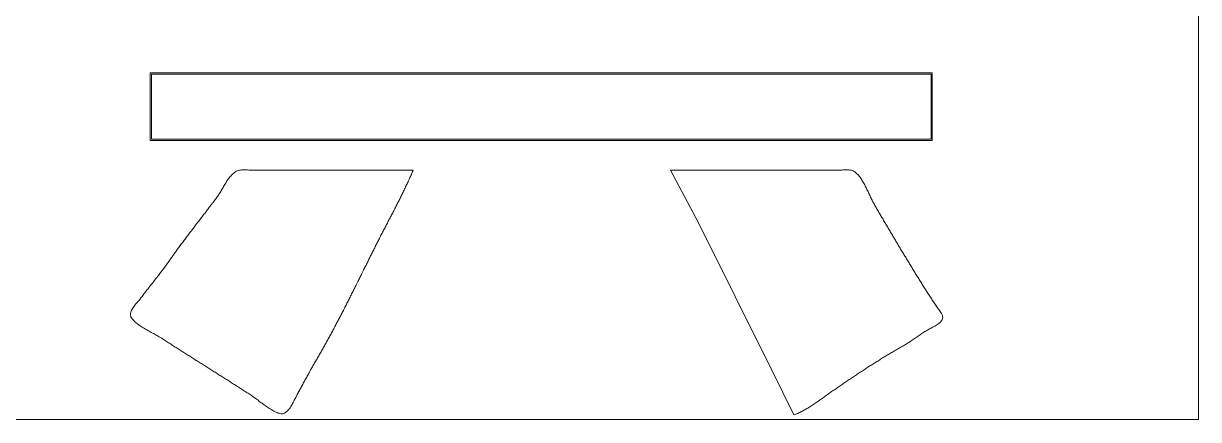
# Model space of a CAD drawing. Header units: inches. Extents: x 5.7 to 37.7, y 3.3 to 21.3.
# Drawn here: x 28.941 to 30.724, y 14.994 to 15.594 of the extents above; entities that cross this region are included whole.
import ezdxf

# ---------------------------------------------------------------- set-up
doc = ezdxf.new("R2010")
doc.units = ezdxf.units.IN
doc.header["$MEASUREMENT"] = 0
doc.layers.add('LASER BLACK', color=7, linetype='Continuous', lineweight=0, true_color=0x000000)

msp = doc.modelspace()

# ---------------------------------------------------------------- linework, layer by layer
at = {"layer": 'LASER BLACK'}
for points in [[(28.6419, 14.9936), (30.7241, 14.9936), (30.7241, 16.7583)], [(29.1329, 15.5194), (29.1329, 15.417), (30.3198, 15.417), (30.3198, 15.5194), (29.1329, 15.5194)], [(29.1347, 15.5176), (29.1347, 15.4187), (30.3181, 15.4187), (30.3181, 15.5176), (29.1347, 15.5176)], [(29.532, 15.3719), (29.3377, 15.3719), (29.2856, 15.3719), (29.2841, 15.3719), (29.2824, 15.372), (29.2807, 15.3721), (29.2789, 15.3722), (29.2771, 15.3722), (29.2753, 15.3723), (29.2735, 15.3723), (29.2717, 15.3722), (29.2699, 15.372), (29.2682, 15.3717), (29.2666, 15.3713), (29.265, 15.3708), (29.2636, 15.3701), (29.2623, 15.3693), (29.261, 15.3684), (29.2598, 15.3674), (29.2585, 15.3663), (29.2574, 15.3652), (29.2562, 15.364), (29.2551, 15.3628), (29.254, 15.3615), (29.253, 15.3602), (29.2519, 15.3588), (29.2509, 15.3574), (29.2499, 15.3559), (29.2489, 15.3545), (29.248, 15.353), (29.247, 15.3515), (29.2461, 15.35), (29.2452, 15.3484), (29.2443, 15.3469), (29.2434, 15.3454), (29.2425, 15.3438), (29.2416, 15.3423), (29.2407, 15.3408), (29.2399, 15.3394), (29.239, 15.3379), (29.2381, 15.3365), (29.2373, 15.3351), (29.2364, 15.3338), (29.2355, 15.3325), (29.2346, 15.3313), (29.2335, 15.3299), (29.2325, 15.3285), (29.2315, 15.3271), (29.2304, 15.3257), (29.2293, 15.3243), (29.2283, 15.3229), (29.2272, 15.3215), (29.2262, 15.3201), (29.2251, 15.3187), (29.2241, 15.3173), (29.223, 15.3159), (29.222, 15.3145), (29.2209, 15.3131), (29.2198, 15.3118), (29.2188, 15.3104), (29.2177, 15.309), (29.2166, 15.3076), (29.2156, 15.3062), (29.2145, 15.3048), (29.2135, 15.3034), (29.2124, 15.302), (29.2113, 15.3006), (29.2103, 15.2993), (29.2092, 15.2979), (29.2081, 15.2965), (29.2071, 15.2951), (29.206, 15.2937), (29.2049, 15.2923), (29.2039, 15.2909), (29.2028, 15.2896), (29.2017, 15.2882), (29.2007, 15.2868), (29.1996, 15.2854), (29.1986, 15.284), (29.1975, 15.2826), (29.1964, 15.2812), (29.1954, 15.2798), (29.1943, 15.2784), (29.1932, 15.2771), (29.1922, 15.2757), (29.1911, 15.2743), (29.1901, 15.2729), (29.189, 15.2715), (29.188, 15.2701), (29.1869, 15.2687), (29.1859, 15.2673), (29.1848, 15.2659), (29.1838, 15.2645), (29.1827, 15.2631), (29.1817, 15.2617), (29.1806, 15.2603), (29.1796, 15.2589), (29.1785, 15.2575), (29.1775, 15.2561), (29.1764, 15.2547), (29.1754, 15.2533), (29.1744, 15.2518), (29.1733, 15.2504), (29.1723, 15.249), (29.1713, 15.2476), (29.1703, 15.2462), (29.1692, 15.2448), (29.1682, 15.2434), (29.1672, 15.2419), (29.1662, 15.2405), (29.1652, 15.2391), (29.1641, 15.2376), (29.1631, 15.2362), (29.1621, 15.2348), (29.1611, 15.2334)], [(29.3878, 15.0887), (29.3887, 15.0902), (29.3896, 15.0917), (29.3904, 15.0933), (29.3913, 15.0948), (29.3922, 15.0963), (29.393, 15.0978), (29.3939, 15.0993), (29.3948, 15.1008), (29.3956, 15.1023), (29.3965, 15.1038), (29.3973, 15.1054), (29.3982, 15.1069), (29.399, 15.1084), (29.3999, 15.1099), (29.4007, 15.1114), (29.4015, 15.113), (29.4024, 15.1145), (29.4032, 15.116), (29.4041, 15.1175), (29.4049, 15.1191), (29.4057, 15.1206), (29.4066, 15.1221), (29.4074, 15.1236), (29.4082, 15.1252), (29.4091, 15.1267), (29.4099, 15.1282), (29.4107, 15.1298), (29.4115, 15.1313), (29.4123, 15.1328), (29.4132, 15.1344), (29.414, 15.1359), (29.4148, 15.1375), (29.4156, 15.139), (29.4164, 15.1405), (29.4172, 15.1421), (29.418, 15.1436), (29.4189, 15.1452), (29.4197, 15.1467), (29.4205, 15.1483), (29.4213, 15.1498), (29.4221, 15.1514), (29.4229, 15.1529), (29.4237, 15.1544), (29.4245, 15.156), (29.4253, 15.1575), (29.4261, 15.1591), (29.4269, 15.1606), (29.4277, 15.1622), (29.4285, 15.1638), (29.4293, 15.1653), (29.4301, 15.1669), (29.4308, 15.1684), (29.4316, 15.17), (29.4324, 15.1715), (29.4332, 15.1731), (29.434, 15.1746), (29.4348, 15.1762), (29.4356, 15.1777), (29.4364, 15.1793), (29.4371, 15.1809), (29.4379, 15.1824), (29.4387, 15.184), (29.4395, 15.1855), (29.4403, 15.1871), (29.4411, 15.1887), (29.4418, 15.1902), (29.4426, 15.1918), (29.4434, 15.1933), (29.4442, 15.1949), (29.445, 15.1965), (29.4457, 15.198), (29.4465, 15.1996), (29.4473, 15.2011), (29.4481, 15.2027), (29.4489, 15.2043), (29.4496, 15.2058), (29.4504, 15.2074), (29.4512, 15.2089), (29.452, 15.2105), (29.4527, 15.2121), (29.4535, 15.2136), (29.4543, 15.2152), (29.4551, 15.2168), (29.4558, 15.2183), (29.4566, 15.2199), (29.4574, 15.2214), (29.4581, 15.223), (29.4589, 15.2246), (29.4597, 15.2261), (29.4605, 15.2277), (29.4612, 15.2293), (29.462, 15.2308), (29.4628, 15.2324), (29.4636, 15.2339), (29.4643, 15.2355), (29.4651, 15.2371), (29.4659, 15.2386), (29.4667, 15.2402), (29.4674, 15.2418), (29.4682, 15.2433), (29.469, 15.2449), (29.4698, 15.2464), (29.4705, 15.248), (29.4713, 15.2496), (29.4721, 15.2511), (29.4729, 15.2527), (29.4737, 15.2542), (29.4744, 15.2558), (29.4752, 15.2573), (29.476, 15.2589), (29.4768, 15.2605), (29.4776, 15.262), (29.4784, 15.2636), (29.4792, 15.2652), (29.48, 15.2667), (29.4807, 15.2683), (29.4815, 15.2698), (29.4824, 15.2714), (29.4832, 15.273), (29.484, 15.2745), (29.4848, 15.2761), (29.4856, 15.2776), (29.4864, 15.2792), (29.4872, 15.2807), (29.488, 15.2823), (29.4888, 15.2839), (29.4896, 15.2854), (29.4904, 15.287), (29.4913, 15.2885), (29.4921, 15.2901), (29.4929, 15.2916), (29.4937, 15.2932), (29.4945, 15.2947), (29.4953, 15.2963), (29.4961, 15.2978), (29.4969, 15.2994), (29.4978, 15.3009), (29.4986, 15.3025), (29.4994, 15.3041), (29.5002, 15.3056), (29.501, 15.3072), (29.5018, 15.3087), (29.5026, 15.3103), (29.5034, 15.3118), (29.5042, 15.3134), (29.505, 15.3149), (29.5058, 15.3165), (29.5066, 15.3181), (29.5074, 15.3196), (29.5082, 15.3212), (29.509, 15.3227), (29.5098, 15.3243), (29.5106, 15.3259), (29.5114, 15.3274), (29.5122, 15.329), (29.513, 15.3306), (29.5138, 15.3321), (29.5145, 15.3337), (29.5153, 15.3353), (29.5161, 15.3369), (29.5168, 15.3384), (29.5176, 15.34), (29.5184, 15.3416), (29.5191, 15.3432), (29.5199, 15.3447), (29.5206, 15.3463), (29.5214, 15.3479), (29.5221, 15.3495), (29.5229, 15.3511), (29.5236, 15.3527), (29.5243, 15.3542), (29.5251, 15.3558), (29.5258, 15.3574), (29.5265, 15.359), (29.5272, 15.3606), (29.5279, 15.3622), (29.5286, 15.3638), (29.5293, 15.3654), (29.53, 15.367), (29.5307, 15.3686), (29.5314, 15.3703), (29.532, 15.3719)], [(30.2013, 15.3698), (30.1998, 15.3706), (30.1983, 15.3712), (30.1967, 15.3716), (30.195, 15.3719), (30.1933, 15.3721), (30.1915, 15.3722), (30.1897, 15.3723), (30.1879, 15.3723), (30.186, 15.3722), (30.1842, 15.3721), (30.1825, 15.372), (30.1808, 15.372), (30.1791, 15.3719), (30.1775, 15.3719), (30.1237, 15.3719), (29.9225, 15.3719)], [(29.9225, 15.3719), (29.9653, 15.292), (30.0765, 15.0682), (30.1099, 15.0005), (30.1114, 15.0011), (30.113, 15.0017), (30.1145, 15.0023), (30.116, 15.0029), (30.1176, 15.0036), (30.1191, 15.0043), (30.1207, 15.0051), (30.1222, 15.0058), (30.1237, 15.0066), (30.1252, 15.0075), (30.1268, 15.0083), (30.1283, 15.0092), (30.1298, 15.0101), (30.1313, 15.011), (30.1328, 15.0119), (30.1343, 15.0129), (30.1358, 15.0138), (30.1373, 15.0148), (30.1388, 15.0158), (30.1403, 15.0168), (30.1417, 15.0178), (30.1432, 15.0188), (30.1447, 15.0198), (30.1461, 15.0209), (30.1476, 15.0219), (30.149, 15.0229), (30.1505, 15.024), (30.1519, 15.025), (30.1534, 15.026), (30.1548, 15.0271), (30.1562, 15.0281), (30.1576, 15.0291), (30.159, 15.0301), (30.1604, 15.0311), (30.1618, 15.0321), (30.1632, 15.0331), (30.1646, 15.0341), (30.1659, 15.035), (30.1673, 15.036), (30.1687, 15.0369)], [(30.2321, 15.3198), (30.2314, 15.321), (30.2307, 15.3223), (30.23, 15.3236), (30.2293, 15.325), (30.2286, 15.3264), (30.2279, 15.3279), (30.2272, 15.3294), (30.2264, 15.331), (30.2257, 15.3326), (30.2249, 15.3342), (30.2241, 15.3359), (30.2233, 15.3375), (30.2225, 15.3392), (30.2217, 15.3409), (30.2209, 15.3426), (30.2201, 15.3443), (30.2192, 15.346), (30.2184, 15.3477), (30.2175, 15.3493), (30.2166, 15.351), (30.2157, 15.3526), (30.2148, 15.3542), (30.2138, 15.3557), (30.2129, 15.3572), (30.2119, 15.3587), (30.2109, 15.3601), (30.2099, 15.3615), (30.2089, 15.3628), (30.2079, 15.364), (30.2068, 15.3652), (30.2057, 15.3663), (30.2046, 15.3673), (30.2035, 15.3682), (30.2024, 15.3691), (30.2013, 15.3698)], [(30.3049, 15.1984), (30.304, 15.1998), (30.3031, 15.2013), (30.3022, 15.2028), (30.3012, 15.2043), (30.3003, 15.2058), (30.2994, 15.2073), (30.2985, 15.2087), (30.2975, 15.2102), (30.2966, 15.2117), (30.2957, 15.2132), (30.2948, 15.2147), (30.2939, 15.2162), (30.293, 15.2177), (30.292, 15.2192), (30.2911, 15.2206), (30.2902, 15.2221), (30.2893, 15.2236), (30.2884, 15.2251), (30.2875, 15.2266), (30.2865, 15.2281), (30.2856, 15.2296), (30.2847, 15.2311), (30.2838, 15.2326), (30.2829, 15.2341), (30.282, 15.2356), (30.2811, 15.2371), (30.2802, 15.2386), (30.2793, 15.2401), (30.2784, 15.2415), (30.2775, 15.243), (30.2766, 15.2445), (30.2757, 15.246), (30.2748, 15.2475), (30.2738, 15.249), (30.2729, 15.2505), (30.272, 15.252), (30.2711, 15.2535), (30.2702, 15.255), (30.2693, 15.2565), (30.2684, 15.258), (30.2675, 15.2595), (30.2667, 15.261), (30.2658, 15.2625), (30.2649, 15.264), (30.264, 15.2655), (30.2631, 15.267), (30.2622, 15.2685), (30.2613, 15.27), (30.2604, 15.2715), (30.2595, 15.2731), (30.2586, 15.2746), (30.2577, 15.2761), (30.2568, 15.2776), (30.2559, 15.2791), (30.255, 15.2806), (30.2541, 15.2821), (30.2533, 15.2836), (30.2524, 15.2851), (30.2515, 15.2866), (30.2506, 15.2881), (30.2497, 15.2896), (30.2488, 15.2911), (30.2479, 15.2926), (30.2471, 15.2941), (30.2462, 15.2956), (30.2453, 15.2972), (30.2444, 15.2987), (30.2435, 15.3002), (30.2426, 15.3017), (30.2417, 15.3032), (30.2409, 15.3047), (30.24, 15.3062), (30.2391, 15.3077), (30.2382, 15.3092), (30.2373, 15.3107), (30.2365, 15.3123), (30.2356, 15.3138), (30.2347, 15.3153), (30.2338, 15.3168), (30.2329, 15.3183), (30.2321, 15.3198)], [(29.1611, 15.2334), (29.1601, 15.2319), (29.1591, 15.2305), (29.1581, 15.2291), (29.1571, 15.2277), (29.156, 15.2262), (29.155, 15.2248), (29.154, 15.2234), (29.1529, 15.222), (29.1519, 15.2206), (29.1508, 15.2192), (29.1497, 15.2178), (29.1487, 15.2164), (29.1476, 15.215), (29.1465, 15.2136), (29.1454, 15.2122), (29.1444, 15.2108), (29.1433, 15.2094), (29.1422, 15.2081), (29.1411, 15.2067), (29.14, 15.2053), (29.1389, 15.2039), (29.1378, 15.2025), (29.1367, 15.2011), (29.1357, 15.1997), (29.1346, 15.1984), (29.1335, 15.197), (29.1324, 15.1956), (29.1313, 15.1942), (29.1302, 15.1928), (29.1291, 15.1914), (29.128, 15.1901), (29.1269, 15.1887), (29.1259, 15.1873), (29.1248, 15.1859), (29.1237, 15.1845), (29.1226, 15.1831), (29.1216, 15.1817), (29.1205, 15.1803), (29.1195, 15.1789), (29.1184, 15.1775), (29.1175, 15.1763), (29.1165, 15.1751), (29.1154, 15.1738), (29.1143, 15.1725), (29.1131, 15.1712), (29.112, 15.1698), (29.1108, 15.1683), (29.1096, 15.1669), (29.1085, 15.1654), (29.1074, 15.1639), (29.1064, 15.1624), (29.1055, 15.1609), (29.1047, 15.1594), (29.104, 15.1579), (29.1035, 15.1563), (29.1031, 15.1548), (29.1029, 15.1533), (29.1028, 15.1523), (29.103, 15.1512), (29.1033, 15.1501), (29.1037, 15.149), (29.1043, 15.1479), (29.105, 15.1468), (29.1059, 15.1457), (29.1068, 15.1446), (29.1079, 15.1435), (29.109, 15.1423), (29.1102, 15.1412), (29.1116, 15.1401), (29.113, 15.139), (29.1144, 15.1379), (29.1159, 15.1368), (29.1175, 15.1357), (29.1191, 15.1346), (29.1208, 15.1335), (29.1225, 15.1325), (29.1242, 15.1314), (29.1259, 15.1304), (29.1277, 15.1294), (29.1294, 15.1284), (29.1311, 15.1274), (29.1328, 15.1265), (29.1345, 15.1255), (29.1362, 15.1246), (29.1378, 15.1238), (29.1394, 15.1229), (29.1409, 15.1221), (29.1424, 15.1213), (29.1438, 15.1205), (29.1451, 15.1198), (29.1463, 15.1191), (29.1475, 15.1185), (29.1485, 15.1179), (29.1495, 15.1173), (29.1503, 15.1168), (29.1518, 15.1158), (29.1532, 15.1149), (29.1547, 15.1139), (29.1562, 15.113), (29.1576, 15.112), (29.1591, 15.1111), (29.1606, 15.1101), (29.162, 15.1092), (29.1635, 15.1082), (29.165, 15.1073), (29.1664, 15.1064), (29.1679, 15.1054), (29.1694, 15.1045), (29.1709, 15.1035), (29.1723, 15.1026), (29.1738, 15.1016), (29.1753, 15.1007), (29.1767, 15.0998), (29.1782, 15.0988), (29.1797, 15.0979), (29.1812, 15.0969), (29.1826, 15.096), (29.1841, 15.0951), (29.1856, 15.0941), (29.1871, 15.0932), (29.1885, 15.0923), (29.19, 15.0913), (29.1915, 15.0904), (29.193, 15.0894), (29.1944, 15.0885), (29.1959, 15.0876), (29.1974, 15.0866), (29.1989, 15.0857), (29.2004, 15.0848), (29.2018, 15.0838), (29.2033, 15.0829), (29.2048, 15.082), (29.2063, 15.081), (29.2078, 15.0801), (29.2092, 15.0792), (29.2107, 15.0783), (29.2122, 15.0773), (29.2137, 15.0764), (29.2151, 15.0755), (29.2166, 15.0745), (29.2181, 15.0736), (29.2196, 15.0727), (29.2211, 15.0717), (29.2225, 15.0708), (29.224, 15.0699), (29.2255, 15.0689), (29.227, 15.068), (29.2285, 15.0671), (29.2299, 15.0661), (29.2314, 15.0652), (29.2329, 15.0643), (29.2344, 15.0633), (29.2358, 15.0624), (29.2373, 15.0615), (29.2388, 15.0605), (29.2403, 15.0596), (29.2418, 15.0587), (29.2432, 15.0577), (29.2447, 15.0568), (29.2462, 15.0559), (29.2477, 15.0549), (29.2491, 15.054), (29.2506, 15.0531), (29.2521, 15.0521), (29.2536, 15.0512), (29.255, 15.0503), (29.2565, 15.0493), (29.258, 15.0484), (29.2595, 15.0474), (29.2609, 15.0465), (29.2624, 15.0456), (29.2639, 15.0446), (29.2654, 15.0437), (29.2668, 15.0427), (29.2683, 15.0418), (29.2698, 15.0408), (29.2712, 15.0399), (29.2727, 15.0389), (29.2742, 15.038), (29.2756, 15.0371), (29.2771, 15.0361), (29.2786, 15.0352), (29.2801, 15.0342), (29.2815, 15.0333), (29.283, 15.0323), (29.2844, 15.0313), (29.2859, 15.0304), (29.2874, 15.0294), (29.2882, 15.0289), (29.2892, 15.0282), (29.2903, 15.0274), (29.2914, 15.0266), (29.2926, 15.0257), (29.2938, 15.0247), (29.2952, 15.0237), (29.2966, 15.0227), (29.298, 15.0216), (29.2995, 15.0204), (29.301, 15.0193), (29.3026, 15.0181), (29.3042, 15.0169), (29.3058, 15.0158), (29.3075, 15.0146), (29.3092, 15.0134), (29.3108, 15.0123), (29.3125, 15.0111), (29.3142, 15.0101), (29.3159, 15.009), (29.3175, 15.008), (29.3192, 15.0071), (29.3208, 15.0062), (29.3224, 15.0054), (29.324, 15.0046), (29.3255, 15.004), (29.327, 15.0034), (29.3284, 15.003), (29.3298, 15.0026), (29.3311, 15.0024), (29.3324, 15.0023), (29.3336, 15.0023), (29.3347, 15.0024), (29.3357, 15.0027), (29.337, 15.0033), (29.3383, 15.004), (29.3395, 15.005), (29.3407, 15.006), (29.3419, 15.0072), (29.343, 15.0086), (29.3441, 15.01), (29.3452, 15.0115), (29.3462, 15.0131), (29.3472, 15.0147), (29.3482, 15.0163), (29.3491, 15.0179), (29.35, 15.0196), (29.3508, 15.0212), (29.3516, 15.0227), (29.3524, 15.0242), (29.3531, 15.0256), (29.3538, 15.027), (29.3544, 15.0281), (29.3552, 15.0297), (29.356, 15.0313), (29.3569, 15.0328), (29.3577, 15.0344), (29.3585, 15.036), (29.3594, 15.0375), (29.3602, 15.0391), (29.361, 15.0406), (29.3619, 15.0422), (29.3627, 15.0438), (29.3636, 15.0453), (29.3644, 15.0469), (29.3653, 15.0485), (29.3661, 15.05), (29.367, 15.0516), (29.3678, 15.0532), (29.3687, 15.0547), (29.3695, 15.0563), (29.3704, 15.0579), (29.3712, 15.0594), (29.3721, 15.061), (29.373, 15.0625), (29.3738, 15.0641), (29.3747, 15.0656), (29.3756, 15.0672), (29.3764, 15.0688), (29.3773, 15.0703), (29.3782, 15.0719), (29.379, 15.0734), (29.3799, 15.0749), (29.3808, 15.0765), (29.3817, 15.078), (29.3825, 15.0796), (29.3834, 15.0811), (29.3843, 15.0826), (29.3852, 15.0842), (29.3861, 15.0857), (29.3869, 15.0872), (29.3878, 15.0887)], [(30.3352, 15.1451), (30.3357, 15.1467), (30.3359, 15.1483), (30.3357, 15.1499), (30.3353, 15.1515), (30.3346, 15.1531), (30.3338, 15.1546), (30.3328, 15.1561), (30.3319, 15.1576), (30.3309, 15.1589), (30.33, 15.1602), (30.329, 15.1616), (30.328, 15.1631), (30.327, 15.1645), (30.326, 15.166), (30.325, 15.1674), (30.324, 15.1689), (30.323, 15.1703), (30.3221, 15.1718), (30.3211, 15.1732), (30.3201, 15.1747), (30.3192, 15.1762), (30.3182, 15.1776), (30.3172, 15.1791), (30.3163, 15.1806), (30.3153, 15.1821), (30.3144, 15.1835), (30.3134, 15.185), (30.3125, 15.1865), (30.3115, 15.188), (30.3106, 15.1894), (30.3096, 15.1909), (30.3087, 15.1924), (30.3077, 15.1939), (30.3068, 15.1954), (30.3059, 15.1969), (30.3049, 15.1984)], [(30.2715, 15.1028), (30.2731, 15.1037), (30.2746, 15.1046), (30.2762, 15.1055), (30.2777, 15.1064), (30.2792, 15.1073), (30.2807, 15.1083), (30.2822, 15.1092), (30.2837, 15.1102), (30.2852, 15.1111), (30.2867, 15.1121), (30.2881, 15.1131), (30.2896, 15.1141), (30.2911, 15.1151), (30.2926, 15.116), (30.2941, 15.117), (30.2955, 15.118), (30.297, 15.119), (30.2985, 15.12), (30.3, 15.121), (30.3014, 15.122), (30.3029, 15.123), (30.3044, 15.1239), (30.3059, 15.1249), (30.3074, 15.1259), (30.3089, 15.1268), (30.3104, 15.1278), (30.3119, 15.1287), (30.3134, 15.1296), (30.3149, 15.1305), (30.3162, 15.1313), (30.3176, 15.132), (30.3191, 15.1328), (30.3206, 15.1336), (30.3222, 15.1344), (30.3238, 15.1353), (30.3254, 15.1362), (30.3269, 15.1371), (30.3284, 15.1381), (30.3299, 15.1391), (30.3312, 15.1402), (30.3325, 15.1413), (30.3335, 15.1425), (30.3345, 15.1438), (30.3352, 15.1451)], [(30.1687, 15.0369), (30.1701, 15.0379), (30.1715, 15.0388), (30.1729, 15.0398), (30.1744, 15.0408), (30.1758, 15.0417), (30.1772, 15.0427), (30.1787, 15.0437), (30.1801, 15.0447), (30.1816, 15.0456), (30.183, 15.0466), (30.1844, 15.0476), (30.1859, 15.0486), (30.1873, 15.0495), (30.1888, 15.0505), (30.1902, 15.0515), (30.1917, 15.0525), (30.1931, 15.0535), (30.1946, 15.0544), (30.196, 15.0554), (30.1975, 15.0564), (30.1989, 15.0574), (30.2004, 15.0583), (30.2018, 15.0593), (30.2033, 15.0603), (30.2048, 15.0613), (30.2062, 15.0622), (30.2077, 15.0632), (30.2092, 15.0642), (30.2106, 15.0652), (30.2121, 15.0661), (30.2136, 15.0671), (30.215, 15.0681), (30.2165, 15.069), (30.218, 15.07), (30.2194, 15.071), (30.2209, 15.0719), (30.2224, 15.0729), (30.2239, 15.0738), (30.2253, 15.0748), (30.2268, 15.0757), (30.2283, 15.0767), (30.2298, 15.0776), (30.2313, 15.0786), (30.2327, 15.0795), (30.2342, 15.0805), (30.2357, 15.0814), (30.2372, 15.0823), (30.2387, 15.0833), (30.2402, 15.0842), (30.2416, 15.0851), (30.2431, 15.086), (30.2446, 15.087), (30.2461, 15.0879), (30.2476, 15.0888), (30.2491, 15.0897), (30.2506, 15.0906), (30.2521, 15.0915), (30.2536, 15.0924), (30.2551, 15.0933), (30.2566, 15.0942), (30.2581, 15.0951), (30.2595, 15.0959), (30.261, 15.0968), (30.2625, 15.0977), (30.264, 15.0986), (30.2655, 15.0994), (30.267, 15.1003), (30.2685, 15.1011), (30.27, 15.102), (30.2715, 15.1028)]]:
    msp.add_lwpolyline(points, dxfattribs=at)

doc.saveas('drawing.dxf')
